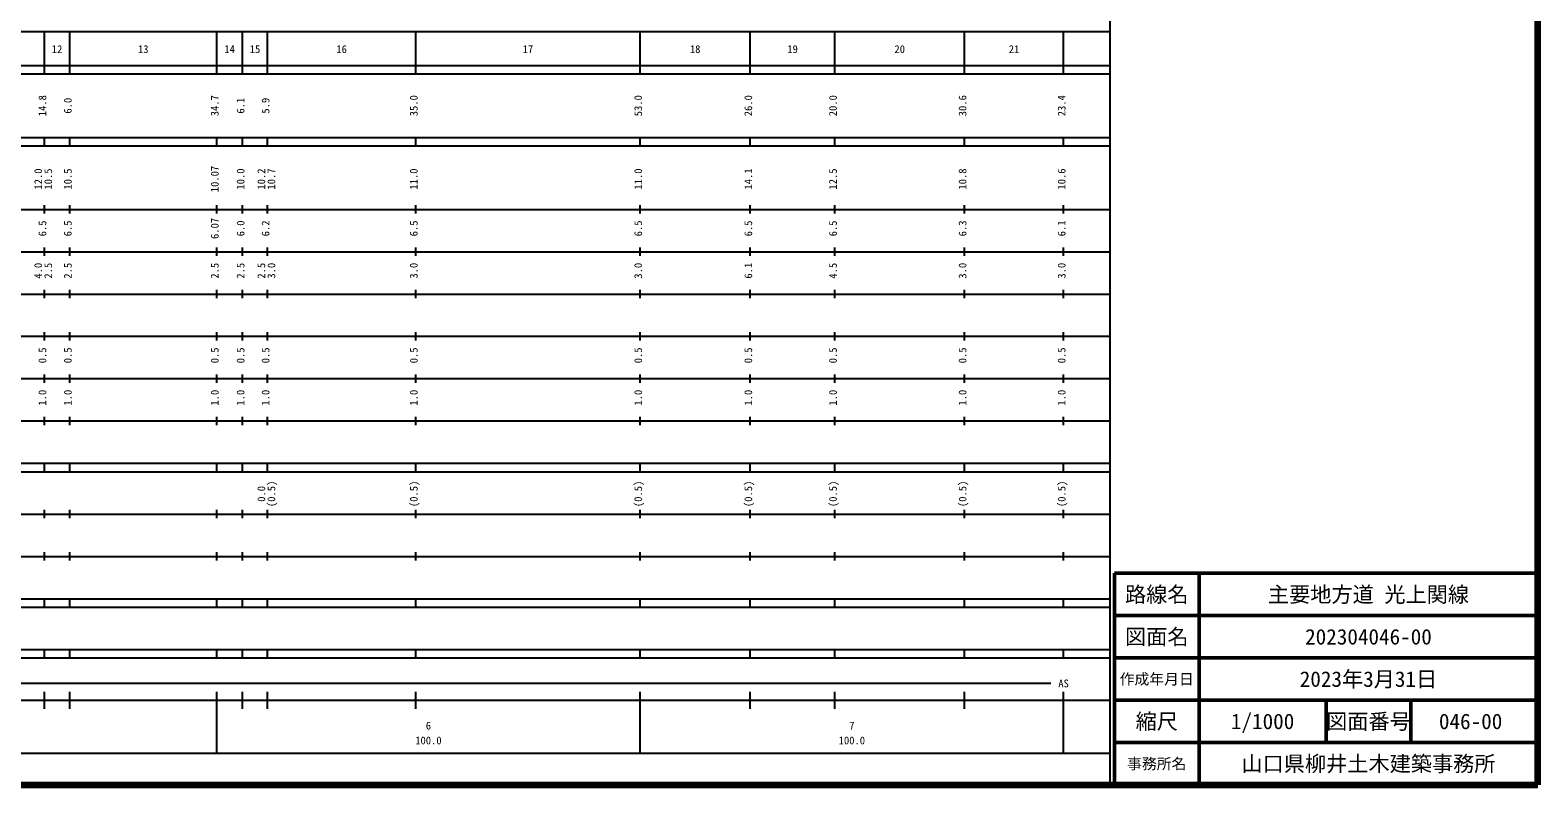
# Model space of a CAD drawing. Units: millimetres on the paper, enlarged 1000 times. Extents: x 40000 to 680000, y 20000 to 380000.
# Drawn here: x 323944 to 680000, y 20000 to 198357 of the extents above; entities that cross this region are included whole.
import ezdxf
from ezdxf.enums import TextEntityAlignment as Align

# ---------------------------------------------------------------- set-up
doc = ezdxf.new("R2010")
doc.units = ezdxf.units.MM
doc.header["$LTSCALE"] = 1000
for name, color, linetype, lineweight in [('M-TTL', 2, 'Continuous', 140), ('M-TTL-BAND', 7, 'Continuous', 25), ('M-TTL-FRAM', 2, 'Continuous', 50), ('M-TTL-LINE', 7, 'Continuous', 50)]:
    doc.layers.add(name, color=color, linetype=linetype, lineweight=lineweight)
doc.layers.add('M-TTL-TXT', color=7, linetype='Continuous')
doc.styles.add('ＭＳ ゴシック', font='')
doc.styles.get('ＭＳ ゴシック').set_extended_font_data('MS Gothic')

msp = doc.modelspace()

# ---------------------------------------------------------------- linework, layer by layer
at = {"layer": 'M-TTL'}
for p, q in [((680000, 20000), (680000, 380000)), ((40000, 20000), (680000, 20000))]:
    msp.add_line(p, q, dxfattribs=at)
at = {"layer": 'M-TTL-BAND'}
for p, q in [((579000, 20000), (579000, 370000)), ((68000, 198000), (579000, 198000)), ((327300, 188000), (327300, 198000)), ((333300, 188000), (333300, 198000)), ((368000, 188000), (368000, 198000)), ((374100, 188000), (374100, 198000)), ((380000, 188000), (380000, 198000)), ((415000, 188000), (415000, 198000)), ((468000, 188000), (468000, 198000)), ((494000, 188000), (494000, 198000)), ((514000, 188000), (514000, 198000)), ((544600, 188000), (544600, 198000)), ((568000, 188000), (568000, 198000)), ((40000, 190000), (579000, 190000)), ((40000, 188000), (579000, 188000)), ((40000, 173000), (579000, 173000)), ((40000, 171000), (579000, 171000)), ((327300, 171000), (327300, 173000)), ((333300, 171000), (333300, 173000)), ((368000, 171000), (368000, 173000)), ((374100, 171000), (374100, 173000)), ((380000, 171000), (380000, 173000)), ((415000, 171000), (415000, 173000)), ((468000, 171000), (468000, 173000)), ((494000, 171000), (494000, 173000)), ((514000, 171000), (514000, 173000)), ((544600, 171000), (544600, 173000)), ((568000, 171000), (568000, 173000)), ((327300, 155000), (327300, 157000)), ((333300, 155000), (333300, 157000)), ((368000, 155000), (368000, 157000)), ((374100, 155000), (374100, 157000)), ((380000, 155000), (380000, 157000)), ((415000, 155000), (415000, 157000)), ((468000, 155000), (468000, 157000)), ((494000, 155000), (494000, 157000)), ((514000, 155000), (514000, 157000)), ((544600, 155000), (544600, 157000)), ((568000, 155000), (568000, 157000)), ((40000, 156000), (579000, 156000)), ((46000, 146000), (579000, 146000)), ((327300, 145000), (327300, 147000)), ((333300, 145000), (333300, 147000)), ((368000, 145000), (368000, 147000)), ((374100, 145000), (374100, 147000)), ((380000, 145000), (380000, 147000)), ((415000, 145000), (415000, 147000)), ((468000, 145000), (468000, 147000)), ((494000, 145000), (494000, 147000)), ((514000, 145000), (514000, 147000)), ((544600, 145000), (544600, 147000)), ((568000, 145000), (568000, 147000)), ((52000, 136000), (579000, 136000)), ((327300, 135000), (327300, 137000)), ((333300, 135000), (333300, 137000)), ((368000, 135000), (368000, 137000)), ((374100, 135000), (374100, 137000)), ((380000, 135000), (380000, 137000)), ((415000, 135000), (415000, 137000)), ((468000, 135000), (468000, 137000)), ((494000, 135000), (494000, 137000)), ((514000, 135000), (514000, 137000)), ((544600, 135000), (544600, 137000)), ((568000, 135000), (568000, 137000)), ((46000, 126000), (579000, 126000)), ((327300, 125000), (327300, 127000)), ((333300, 125000), (333300, 127000)), ((368000, 125000), (368000, 127000)), ((374100, 125000), (374100, 127000)), ((380000, 125000), (380000, 127000)), ((415000, 125000), (415000, 127000)), ((468000, 125000), (468000, 127000)), ((494000, 125000), (494000, 127000)), ((514000, 125000), (514000, 127000)), ((544600, 125000), (544600, 127000)), ((568000, 125000), (568000, 127000)), ((52000, 116000), (579000, 116000)), ((327300, 115000), (327300, 117000)), ((333300, 115000), (333300, 117000)), ((368000, 115000), (368000, 117000)), ((374100, 115000), (374100, 117000)), ((380000, 115000), (380000, 117000)), ((415000, 115000), (415000, 117000)), ((468000, 115000), (468000, 117000)), ((494000, 115000), (494000, 117000)), ((514000, 115000), (514000, 117000)), ((544600, 115000), (544600, 117000)), ((568000, 115000), (568000, 117000)), ((327300, 105000), (327300, 107000)), ((333300, 105000), (333300, 107000)), ((368000, 105000), (368000, 107000)), ((374100, 105000), (374100, 107000)), ((380000, 105000), (380000, 107000)), ((415000, 105000), (415000, 107000)), ((468000, 105000), (468000, 107000)), ((494000, 105000), (494000, 107000)), ((514000, 105000), (514000, 107000)), ((544600, 105000), (544600, 107000)), ((568000, 105000), (568000, 107000)), ((46000, 106000), (579000, 106000)), ((40000, 96000), (579000, 96000)), ((40000, 94000), (579000, 94000)), ((327300, 94000), (327300, 96000)), ((333300, 94000), (333300, 96000)), ((368000, 94000), (368000, 96000)), ((374100, 94000), (374100, 96000)), ((380000, 94000), (380000, 96000)), ((415000, 94000), (415000, 96000)), ((468000, 94000), (468000, 96000)), ((494000, 94000), (494000, 96000)), ((514000, 94000), (514000, 96000)), ((544600, 94000), (544600, 96000)), ((568000, 94000), (568000, 96000)), ((49000, 84000), (579000, 84000)), ((327300, 83000), (327300, 85000)), ((333300, 83000), (333300, 85000)), ((368000, 83000), (368000, 85000)), ((374100, 83000), (374100, 85000)), ((380000, 83000), (380000, 85000)), ((415000, 83000), (415000, 85000)), ((468000, 83000), (468000, 85000)), ((494000, 83000), (494000, 85000)), ((514000, 83000), (514000, 85000)), ((544600, 83000), (544600, 85000)), ((568000, 83000), (568000, 85000)), ((327300, 73000), (327300, 75000)), ((333300, 73000), (333300, 75000)), ((368000, 73000), (368000, 75000)), ((374100, 73000), (374100, 75000)), ((380000, 73000), (380000, 75000)), ((415000, 73000), (415000, 75000)), ((468000, 73000), (468000, 75000)), ((494000, 73000), (494000, 75000)), ((514000, 73000), (514000, 75000)), ((544600, 73000), (544600, 75000)), ((568000, 73000), (568000, 75000)), ((40000, 74000), (579000, 74000)), ((40000, 64000), (579000, 64000)), ((40000, 62000), (579000, 62000)), ((327300, 62000), (327300, 64000)), ((333300, 62000), (333300, 64000)), ((368000, 62000), (368000, 64000)), ((374100, 62000), (374100, 64000)), ((380000, 62000), (380000, 64000)), ((415000, 62000), (415000, 64000)), ((468000, 62000), (468000, 64000)), ((494000, 62000), (494000, 64000)), ((514000, 62000), (514000, 64000)), ((544600, 62000), (544600, 64000)), ((568000, 62000), (568000, 64000)), ((40000, 52000), (579000, 52000)), ((40000, 50000), (579000, 50000)), ((327300, 50000), (327300, 52000)), ((333300, 50000), (333300, 52000)), ((368000, 50000), (368000, 52000)), ((374100, 50000), (374100, 52000)), ((380000, 50000), (380000, 52000)), ((415000, 50000), (415000, 52000)), ((468000, 50000), (468000, 52000)), ((494000, 50000), (494000, 52000)), ((514000, 50000), (514000, 52000)), ((544600, 50000), (544600, 52000)), ((568000, 50000), (568000, 52000)), ((71000, 44000), (565000, 44000)), ((40000, 40000), (579000, 40000)), ((327300, 38000), (327300, 42000)), ((333300, 38000), (333300, 42000)), ((368000, 27500), (368000, 42000)), ((374100, 38000), (374100, 42000)), ((380000, 38000), (380000, 42000)), ((415000, 38000), (415000, 42000)), ((468000, 27500), (468000, 42000)), ((494000, 38000), (494000, 42000)), ((514000, 38000), (514000, 42000)), ((544600, 38000), (544600, 42000)), ((568000, 27500), (568000, 42000)), ((68000, 27500), (579000, 27500))]:
    msp.add_line(p, q, dxfattribs=at)
at = {"layer": 'M-TTL-FRAM'}
for p, q in [((680000, 70000), (580000, 70000)), ((580000, 70000), (580000, 20000))]:
    msp.add_line(p, q, dxfattribs=at)
at = {"layer": 'M-TTL-LINE'}
for p, q in [((600000, 70000), (600000, 20000)), ((680000, 60000), (580000, 60000)), ((680000, 50000), (580000, 50000)), ((680000, 40000), (580000, 40000)), ((630000, 40000), (630000, 30000)), ((650000, 40000), (650000, 30000)), ((680000, 30000), (580000, 30000))]:
    msp.add_line(p, q, dxfattribs=at)

# ---------------------------------------------------------------- texts
at = {"layer": 'M-TTL-BAND', "style": 'ＭＳ ゴシック'}
for s, p in [('12', (330300, 192405)), ('13', (350650, 192405)), ('14', (371050, 192405)), ('15', (377050, 192405)), ('16', (397500, 192405)), ('17', (441500, 192405)), ('18', (481000, 192405)), ('19', (504000, 192405)), ('20', (529300, 192405)), ('21', (556300, 192405)), ('AS', (568000, 42500)), ('6', (418000, 32523)), ('7', (518000, 32523)), ('100.0', (418000, 29033)), ('100.0', (518000, 29033))]:
    msp.add_text(s, height=1833, dxfattribs=at).set_placement(p, align=Align.BOTTOM_CENTER)
for s, p in [('14.8', (328300, 180500)), ('6.0', (334300, 180500)), ('34.7', (369000, 180500)), ('6.1', (375100, 180500)), ('5.9', (381000, 180500)), ('35.0', (416000, 180500)), ('53.0', (469000, 180500)), ('26.0', (495000, 180500)), ('20.0', (515000, 180500)), ('30.6', (545600, 180500)), ('23.4', (569000, 180500)), ('12.0', (327300, 163174)), ('10.5', (329670, 163174)), ('10.5', (334300, 163174)), ('10.07', (369000, 163174)), ('10.0', (375100, 163174)), ('10.2', (380000, 163174)), ('10.7', (382370, 163174)), ('11.0', (416000, 163174)), ('11.0', (469000, 163174)), ('14.1', (495000, 163174)), ('12.5', (515000, 163174)), ('10.8', (545600, 163174)), ('10.6', (569000, 163174)), ('6.5', (328300, 151500)), ('6.5', (334300, 151500)), ('6.07', (369000, 151500)), ('6.0', (375100, 151500)), ('6.2', (381000, 151500)), ('6.5', (416000, 151500)), ('6.5', (469000, 151500)), ('6.5', (495000, 151500)), ('6.5', (515000, 151500)), ('6.3', (545600, 151500)), ('6.1', (569000, 151500)), ('4.0', (327300, 141500)), ('2.5', (329670, 141500)), ('2.5', (334300, 141500)), ('2.5', (369000, 141500)), ('2.5', (375100, 141500)), ('2.5', (380000, 141500)), ('3.0', (382370, 141500)), ('3.0', (416000, 141500)), ('3.0', (469000, 141500)), ('6.1', (495000, 141500)), ('4.5', (515000, 141500)), ('3.0', (545600, 141500)), ('3.0', (569000, 141500)), ('0.5', (328300, 121500)), ('0.5', (334300, 121500)), ('0.5', (369000, 121500)), ('0.5', (375100, 121500)), ('0.5', (381000, 121500)), ('0.5', (416000, 121500)), ('0.5', (469000, 121500)), ('0.5', (495000, 121500)), ('0.5', (515000, 121500)), ('0.5', (545600, 121500)), ('0.5', (569000, 121500)), ('1.0', (328300, 111500)), ('1.0', (334300, 111500)), ('1.0', (369000, 111500)), ('1.0', (375100, 111500)), ('1.0', (381000, 111500)), ('1.0', (416000, 111500)), ('1.0', (469000, 111500)), ('1.0', (495000, 111500)), ('1.0', (515000, 111500)), ('1.0', (545600, 111500)), ('1.0', (569000, 111500)), ('0.0', (380000, 88764)), ('(0.5)', (382370, 88764)), ('(0.5)', (416000, 88764)), ('(0.5)', (469000, 88764)), ('(0.5)', (495000, 88764)), ('(0.5)', (515000, 88764)), ('(0.5)', (545600, 88764)), ('(0.5)', (569000, 88764))]:
    msp.add_text(s, height=1833, rotation=90, dxfattribs=at).set_placement(p, align=Align.BOTTOM_CENTER)
at = {"layer": 'M-TTL-TXT', "style": 'ＭＳ ゴシック'}
for s, height, p in [('路線名', 3666, (590000, 65000)), ('路線名', 3666, (590000, 65000)), ('主要地方道 光上関線', 3666, (640000, 65000)), ('図面名', 3666, (590000, 55000)), ('図面名', 3666, (590000, 55000)), ('202304046-00', 3666, (640000, 55000)), ('作成年月日', 2566, (590000, 45000)), ('作成年月日', 2566, (590000, 45000)), ('2023年3月31日', 3666, (640000, 45000)), ('縮尺', 3666, (590000, 35000)), ('縮尺', 3666, (590000, 35000)), ('1/1000', 3666, (615000, 35000)), ('図面番号', 3666, (640000, 35000)), ('図面番号', 3666, (640000, 35000)), ('046-00', 3666, (664125, 35000)), ('事務所名', 2566, (590000, 25000)), ('事務所名', 2566, (590000, 25000)), ('山口県柳井土木建築事務所', 3666, (640000, 25000))]:
    msp.add_text(s, height=height, dxfattribs=at).set_placement(p, align=Align.MIDDLE_CENTER)

doc.saveas('drawing.dxf')
